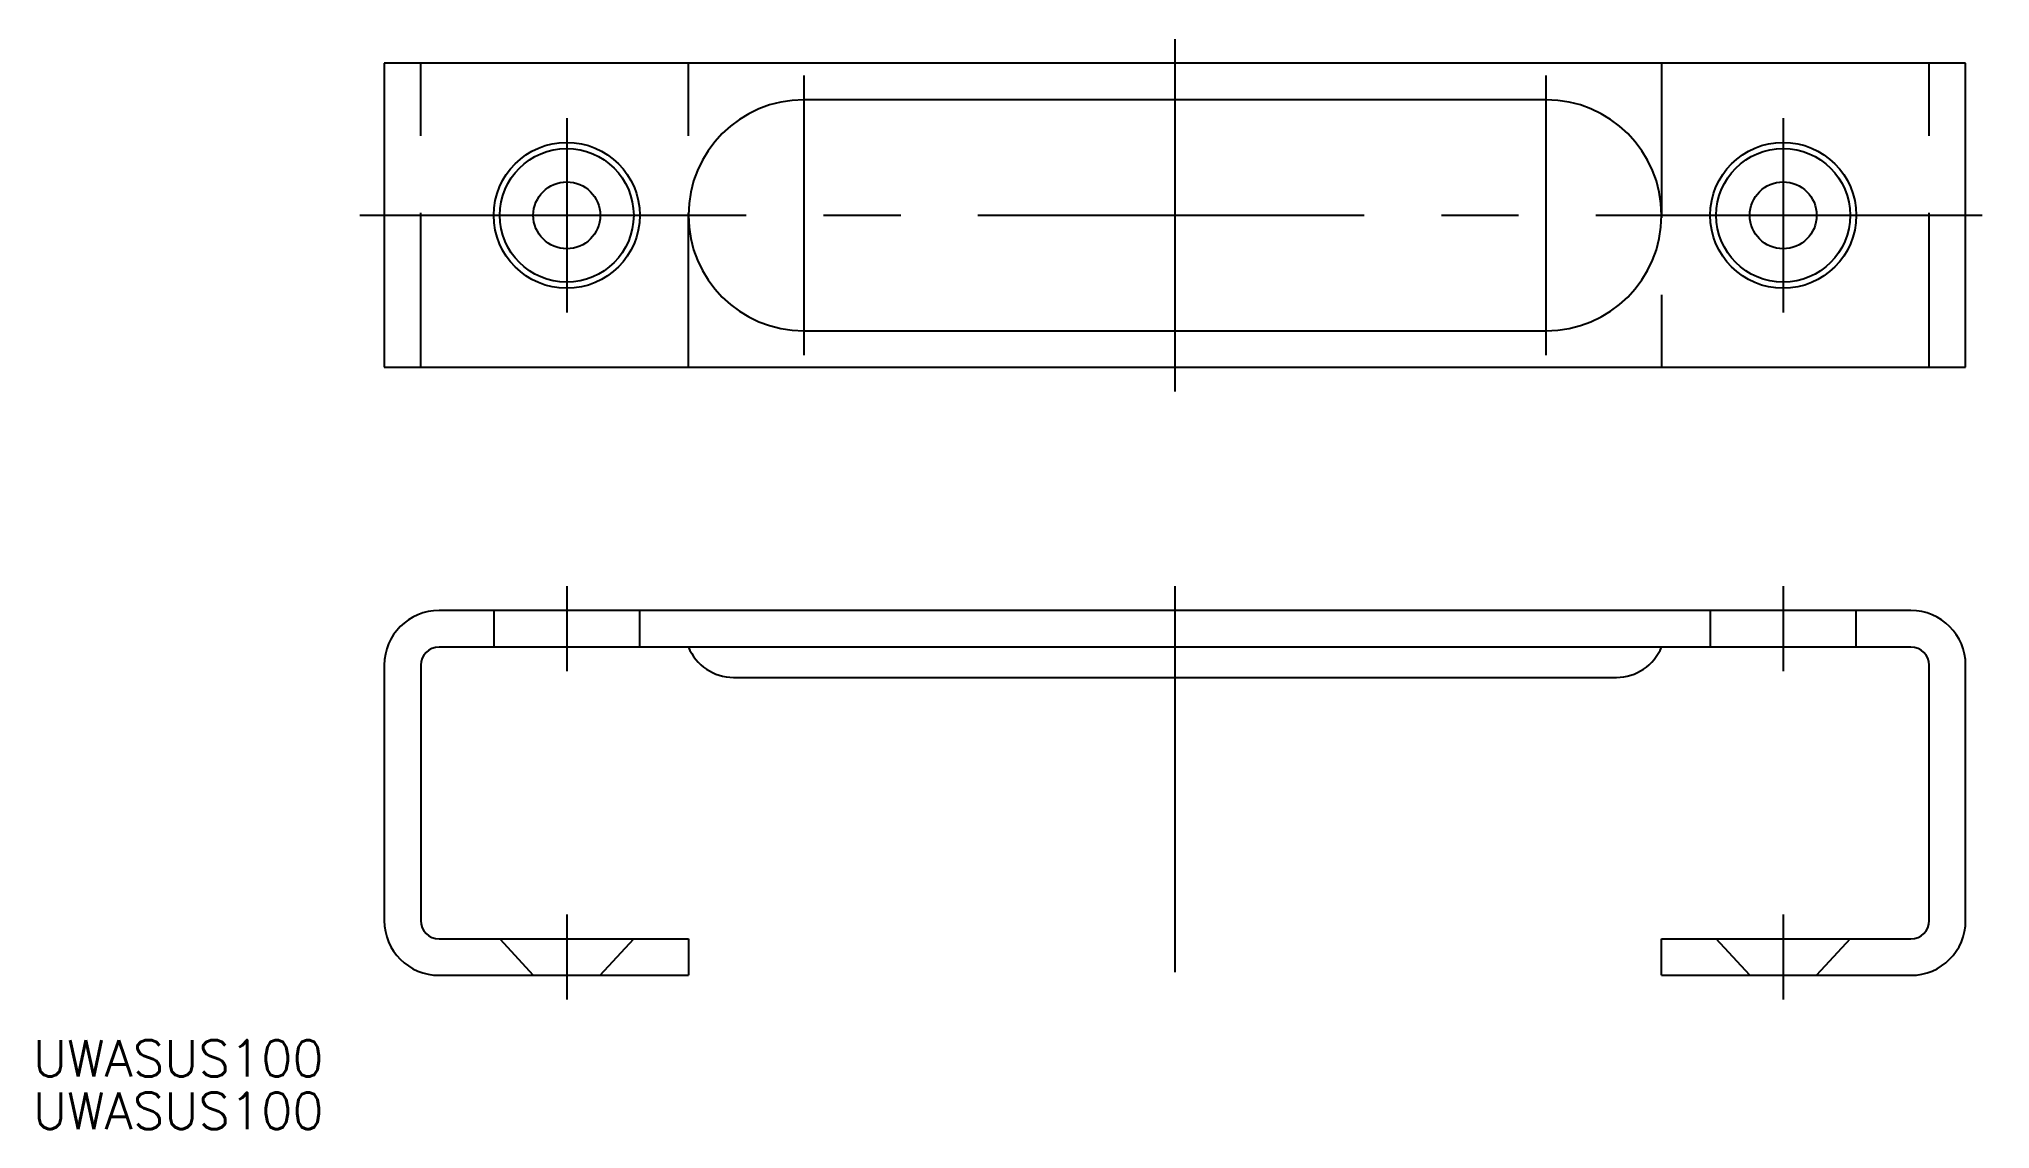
# Model space of a CAD drawing. Extents: x -93 to 67, y -75 to 14.
import ezdxf

# ---------------------------------------------------------------- set-up
doc = ezdxf.new("R2010")
doc.units = 0
doc.linetypes.add('CENTER', pattern=[50.8, 31.75, -6.35, 6.35, -6.35])
doc.linetypes.add('DASHED', pattern=[19.05, 12.7, -6.35])
doc.layers.get('0').update_dxf_attribs({"linetype": 'CONTINUOUS'})
doc.layers.add('CENTER', color=1, linetype='CENTER')
doc.styles.get("Standard").update_dxf_attribs({"font": 'txt.shx', "height": 3, "bigfont": 'bigfont.shx'})

msp = doc.modelspace()

# ---------------------------------------------------------------- linework, layer by layer
at = {"color": 7, "linetype": 'CONTINUOUS'}
for p, q in [((65, 12.5), (-65, 12.5)), ((-65, 12.5), (-65, -12.5)), ((65, -12.5), (65, 12.5)), ((30.5, 9.5), (-30.5, 9.5)), ((-30.5, -9.5), (30.5, -9.5)), ((-65, -12.5), (65, -12.5)), ((60.5, -32.5), (-60.5, -32.5)), ((60.5, -35.5), (-60.5, -35.5)), ((65, -58), (64.99, -36.77)), ((-65, -37), (-65, -58)), ((-62, -37), (-62, -58)), ((-36.29, -38), (36.29, -38)), ((62, -58), (62, -37)), ((-60.5, -59.5), (-40, -59.5)), ((-40, -59.5), (-40, -62.5)), ((40, -59.5), (60.5, -59.5)), ((40, -62.5), (40, -59.5)), ((-60.5, -62.5), (-40, -62.5)), ((40, -62.5), (60.5, -62.5))]:
    msp.add_line(p, q, dxfattribs=at)
at = {"color": 3, "linetype": 'DASHED'}
for p, q in [((-62, -12.5), (-62, 12.5)), ((-40, -12.5), (-40, 12.5)), ((40, 12.5), (40, -12.5)), ((62, -12.5), (62, 12.5)), ((-56, -32.5), (-56, -35.5)), ((-44, -35.5), (-44, -32.5)), ((44, -32.5), (44, -35.5)), ((56, -35.5), (56, -32.5)), ((-55.5, -59.5), (-52.75, -62.5)), ((-47.25, -62.5), (-44.5, -59.5)), ((47.25, -62.5), (44.5, -59.5)), ((55.5, -59.5), (52.75, -62.5))]:
    msp.add_line(p, q, dxfattribs=at)
at = {"color": 7, "linetype": 'CONTINUOUS'}
for centre, radius in [((-50, 0), 6), ((-50, 0), 5.5), ((50, 0), 6), ((50, 0), 5.5), ((-50, 0), 2.75), ((50, 0), 2.75)]:
    msp.add_circle(centre, radius, dxfattribs=at)
for centre, radius, start, end in [((-30.5, 0), 9.5, 90, 270), ((30.5, 0), 9.5, 270, 90), ((-60.5, -37), 4.5, 90, 180), ((60.5, -37), 4.5, 0, 90), ((-60.5, -37), 1.5, 90, 180), ((-36.29, -34), 4, 202.0243, 270), ((36.29, -34), 4, 270, 337.9757), ((60.5, -37), 1.5, 0, 90), ((-60.5, -58), 4.5, 180, 270), ((-60.5, -58), 1.5, 180, 270), ((60.5, -58), 1.5, 270, 0), ((60.5, -58), 4.5, 270, 0)]:
    msp.add_arc(centre, radius, start, end, dxfattribs=at)
at = {"layer": 'CENTER', "color": 1, "linetype": 'CENTER'}
for p, q in [((0, 14.5), (0, -14.5)), ((-30.5, 11.5), (-30.5, -11.5)), ((30.5, 11.5), (30.5, -11.5)), ((-50, 8), (-50, -8)), ((50, 8), (50, -8)), ((-67, 0), (67, 0)), ((-50, -30.5), (-50, -37.5)), ((0, -30.5), (0, -64.5)), ((50, -30.5), (50, -37.5)), ((-50, -57.5), (-50, -64.5)), ((50, -57.5), (50, -64.5))]:
    msp.add_line(p, q, dxfattribs=at)

# ---------------------------------------------------------------- texts
at = {"color": 7, "linetype": 'CONTINUOUS'}
for p in [(-93.9, -70.83), (-93.9, -75.14)]:
    msp.add_text('UWASUS100', height=3, dxfattribs=at).set_placement(p)

doc.saveas('drawing.dxf')
